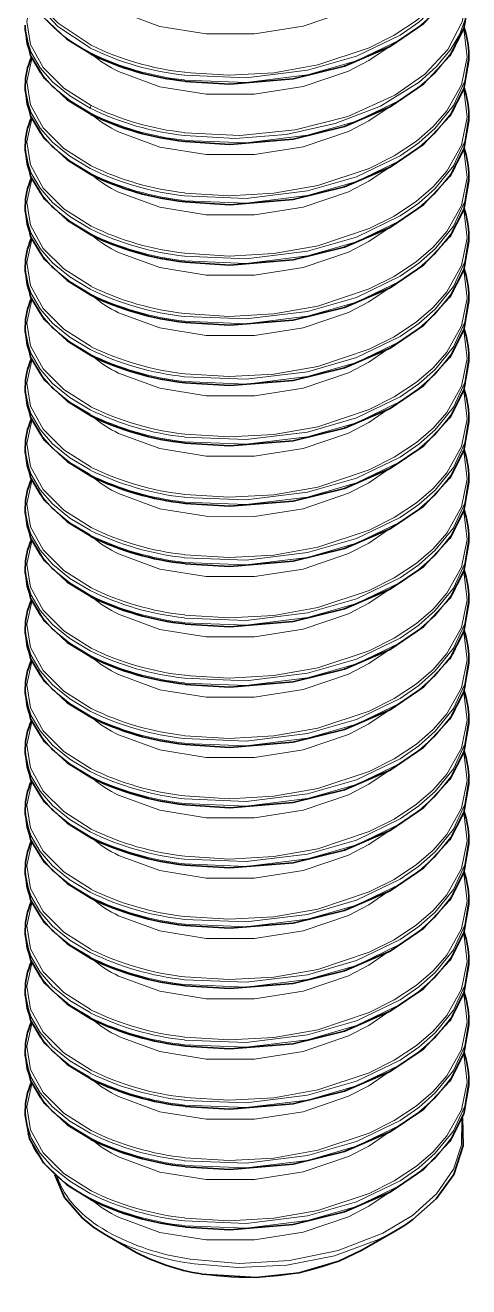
# Model space of a CAD drawing. Extents: x 145 to 857, y 42 to 790.
# Drawn here: x 697.61 to 700.61, y 772.89 to 781.43 of the extents above; entities that cross this region are included whole.
import ezdxf

# ---------------------------------------------------------------- set-up
doc = ezdxf.new("R2010")
doc.units = 0

msp = doc.modelspace()

# ---------------------------------------------------------------- linework, layer by layer
at = {"color": 7, "lineweight": 35, "ltscale": 0.000802612}
for p, q in [((697.6076, 781.401), (697.6076, 781.4331)), ((700.6076, 781.1969), (700.6076, 781.229)), ((700.6076, 780.7886), (700.6076, 780.8207)), ((700.6076, 780.3804), (700.6076, 780.4125)), ((697.6076, 780.1763), (697.6076, 780.2084)), ((700.6076, 779.9722), (700.6076, 780.0043)), ((700.6076, 779.5639), (700.6076, 779.596)), ((700.6076, 779.1556), (700.6076, 779.1877)), ((697.6076, 778.9515), (697.6076, 778.9836)), ((697.6076, 778.5433), (697.6076, 778.5754)), ((697.6076, 778.135), (697.6076, 778.1671)), ((700.6076, 777.9309), (700.6076, 777.963)), ((697.6076, 776.9103), (697.6076, 776.9424)), ((700.6076, 776.7062), (700.6076, 776.7383)), ((700.6076, 776.2979), (700.6076, 776.33)), ((700.6076, 775.8896), (700.6076, 775.9218)), ((697.6076, 775.6855), (697.6076, 775.7177)), ((697.6076, 775.2773), (697.6076, 775.3094)), ((697.6076, 774.869), (697.6076, 774.9011)), ((700.6076, 774.6649), (700.6076, 774.697)), ((697.6076, 774.4608), (697.6076, 774.4929)), ((697.6076, 774.0526), (697.6076, 774.0847))]:
    msp.add_line(p, q, dxfattribs=at)
at = {"color": 7, "lineweight": 35, "ltscale": 0.000804138}
for p, q in [((697.6076, 780.9927), (697.6076, 781.0249)), ((697.6076, 780.5845), (697.6076, 780.6166)), ((697.6076, 779.768), (697.6076, 779.8002)), ((697.6076, 779.3597), (697.6076, 779.3919)), ((700.6076, 778.7474), (700.6076, 778.7795)), ((700.6076, 778.3391), (700.6076, 778.3713)), ((697.6076, 777.7267), (697.6076, 777.7589)), ((700.6076, 777.5226), (700.6076, 777.5548)), ((697.6076, 777.3185), (697.6076, 777.3506)), ((700.6076, 777.1144), (700.6076, 777.1465)), ((697.6076, 776.502), (697.6076, 776.5342)), ((697.6076, 776.0938), (697.6076, 776.1259)), ((700.6076, 775.4814), (700.6076, 775.5135)), ((700.6076, 775.0731), (700.6076, 775.1053)), ((700.6076, 774.2567), (700.6076, 774.2888))]:
    msp.add_line(p, q, dxfattribs=at)
at = {"color": 7, "lineweight": 35, "ltscale": 0.006595}
msp.add_line((699.8846, 773.1394), (700.1131, 773.2713), dxfattribs=at)
at = {"color": 7, "lineweight": 35, "ltscale": 0.001938}
msp.add_line((700.1131, 773.2713), (700.1791, 773.3119), dxfattribs=at)
at = {"color": 7, "lineweight": 35, "ltscale": 0.004958}
msp.add_line((698.3305, 773.1394), (698.1588, 773.2386), dxfattribs=at)
at = {"color": 7, "lineweight": 13}
for points in [[(700.574, 782.2235), (700.597, 782.0344), (700.5576, 781.8467), (700.4591, 781.6693), (700.3665, 781.5629), (700.2545, 781.4656), (700.1038, 781.3655), (699.9351, 781.2805), (699.5866, 781.1643), (699.29, 781.1118), (698.9869, 781.0949), (698.6872, 781.1138)], [(697.6511, 782.0231), (697.6191, 781.892), (697.6285, 781.7595), (697.6785, 781.6307), (697.7437, 781.5361), (697.8298, 781.4482), (698.054, 781.2983)], [(700.6076, 782.0455), (700.5812, 781.8718), (700.5042, 781.7053), (700.3815, 781.5521), (700.2705, 781.4541), (700.1428, 781.3662), (699.8479, 781.2238), (699.5173, 781.1283), (699.1016, 781.0771), (698.6853, 781.0939)], [(700.6076, 782.0134), (700.5812, 781.8396), (700.5042, 781.6732), (700.3815, 781.52), (700.2705, 781.422), (700.1428, 781.3341), (699.8479, 781.1917), (699.5173, 781.0962), (699.1016, 781.045), (698.6853, 781.0618)], [(697.6076, 781.8414), (697.6333, 781.6937), (697.7085, 781.553), (697.8281, 781.4251), (698.0476, 781.2797)], [(698.6872, 780.7055), (699.0589, 780.6875), (699.4329, 780.7242), (699.7897, 780.8154), (700.1085, 780.96), (700.3097, 781.1021), (700.4651, 781.2693), (700.5638, 781.4555), (700.5974, 781.635), (700.574, 781.8153)], [(698.2383, 781.5276), (698.5183, 781.425), (698.832, 781.3741), (699.1583, 781.374), (699.4865, 781.4257), (699.7933, 781.5298), (699.9318, 781.6016), (700.0559, 781.686)], [(698.6853, 780.6857), (699.027, 780.6669), (699.3716, 780.6942), (699.7047, 780.7673), (700.0107, 780.8857), (700.2733, 781.048), (700.3883, 781.1509), (700.4819, 781.2634), (700.544, 781.3688), (700.5857, 781.4788), (700.6076, 781.6373)], [(698.054, 780.89), (697.8691, 781.0073), (697.7285, 781.1469), (697.6424, 781.3029), (697.6177, 781.4589), (697.6508, 781.6142)], [(700.6076, 781.6051), (700.5812, 781.4314), (700.5042, 781.2649), (700.3815, 781.1118), (700.2705, 781.0137), (700.1428, 780.9258), (699.8479, 780.7834), (699.5173, 780.6879), (699.1016, 780.6368), (698.6853, 780.6535)], [(698.0476, 780.8715), (697.9092, 780.9542), (697.7924, 781.0493), (697.708, 781.1455), (697.6479, 781.2487), (697.6177, 781.34), (697.6076, 781.4331)], [(698.0463, 780.84), (697.9081, 780.9229), (697.7916, 781.0179), (697.7076, 781.114), (697.6478, 781.2169), (697.6177, 781.308), (697.6076, 781.401)], [(700.574, 781.407), (700.597, 781.218), (700.5576, 781.0302), (700.4591, 780.8528), (700.3665, 780.7464), (700.2545, 780.6491), (700.1038, 780.5491), (699.9351, 780.464), (699.5866, 780.3478), (699.29, 780.2953), (698.9869, 780.2784), (698.6872, 780.2972)], [(698.054, 780.4818), (697.869, 780.5992), (697.7283, 780.7389), (697.6422, 780.8951), (697.6178, 781.0512), (697.6511, 781.2067)], [(698.2383, 781.1193), (698.5183, 781.0168), (698.832, 780.9658), (699.1583, 780.9658), (699.4865, 781.0174), (699.7933, 781.1216), (699.9318, 781.1934), (700.0559, 781.2778)], [(700.6076, 781.229), (700.5812, 781.0553), (700.5042, 780.8888), (700.3815, 780.7357), (700.2705, 780.6376), (700.1428, 780.5497), (699.8479, 780.4073), (699.5173, 780.3118), (699.1016, 780.2607), (698.6853, 780.2774)], [(700.6076, 781.1969), (700.5812, 781.0231), (700.5042, 780.8566), (700.3815, 780.7035), (700.2705, 780.6055), (700.1428, 780.5176), (699.8479, 780.3752), (699.5173, 780.2797), (699.1016, 780.2285), (698.6853, 780.2452)], [(698.0476, 780.4632), (697.9092, 780.546), (697.7924, 780.6411), (697.708, 780.7372), (697.6479, 780.8405), (697.6177, 780.9318), (697.6076, 781.0249)], [(698.0463, 780.4318), (697.9081, 780.5146), (697.7916, 780.6097), (697.7076, 780.7057), (697.6478, 780.8086), (697.6177, 780.8998), (697.6076, 780.9927)], [(700.574, 780.9988), (700.597, 780.8097), (700.5576, 780.6219), (700.4591, 780.4446), (700.3665, 780.3381), (700.2545, 780.2408), (700.1038, 780.1408), (699.9351, 780.0558), (699.5866, 779.9396), (699.29, 779.8871), (698.9869, 779.8702), (698.6872, 779.889)], [(698.2383, 780.7111), (698.5183, 780.6086), (698.832, 780.5576), (699.1583, 780.5575), (699.4865, 780.6091), (699.7933, 780.7134), (699.9318, 780.7851), (700.0559, 780.8696)], [(698.054, 780.0735), (697.869, 780.191), (697.7283, 780.3306), (697.6422, 780.4868), (697.6178, 780.6429), (697.6511, 780.7984)], [(700.6076, 780.8207), (700.5812, 780.647), (700.5042, 780.4805), (700.3815, 780.3274), (700.2705, 780.2294), (700.1428, 780.1415), (699.8479, 779.999), (699.5173, 779.9036), (699.1016, 779.8524), (698.6853, 779.8691)], [(700.6076, 780.7886), (700.5812, 780.6149), (700.5042, 780.4484), (700.3815, 780.2953), (700.2705, 780.1973), (700.1428, 780.1094), (699.8479, 779.9669), (699.5173, 779.8715), (699.1016, 779.8203), (698.6853, 779.837)], [(698.0476, 780.0549), (697.9092, 780.1377), (697.7924, 780.2328), (697.708, 780.329), (697.6479, 780.4322), (697.6177, 780.5236), (697.6076, 780.6166)], [(698.0463, 780.0235), (697.9081, 780.1063), (697.7916, 780.2015), (697.7076, 780.2974), (697.6478, 780.4003), (697.6177, 780.4916), (697.6076, 780.5845)], [(700.574, 780.5905), (700.597, 780.4014), (700.5576, 780.2137), (700.4591, 780.0363), (700.3665, 779.9299), (700.2545, 779.8326), (700.1038, 779.7325), (699.9351, 779.6475), (699.5866, 779.5313), (699.29, 779.4788), (698.9869, 779.4619), (698.6872, 779.4807)], [(698.2383, 780.3028), (698.5183, 780.2003), (698.832, 780.1494), (699.1583, 780.1492), (699.4865, 780.2009), (699.7933, 780.3051), (699.9318, 780.3768), (700.0559, 780.4613)], [(698.054, 779.6653), (697.869, 779.7827), (697.7283, 779.9224), (697.6422, 780.0786), (697.6178, 780.2347), (697.6511, 780.3901)], [(700.6076, 780.4125), (700.5812, 780.2388), (700.5042, 780.0723), (700.3815, 779.9191), (700.2705, 779.8211), (700.1428, 779.7333), (699.8479, 779.5908), (699.5173, 779.4954), (699.1016, 779.4442), (698.6853, 779.4609)], [(700.6076, 780.3804), (700.5812, 780.2067), (700.5042, 780.0402), (700.3815, 779.887), (700.2705, 779.789), (700.1428, 779.7011), (699.8479, 779.5587), (699.5173, 779.4632), (699.1016, 779.412), (698.6853, 779.4288)], [(698.0476, 779.6467), (697.9092, 779.7295), (697.7924, 779.8246), (697.708, 779.9208), (697.6479, 780.0239), (697.6177, 780.1153), (697.6076, 780.2084)], [(698.0463, 779.6152), (697.9081, 779.6981), (697.7916, 779.7932), (697.7076, 779.8892), (697.6478, 779.9921), (697.6177, 780.0833), (697.6076, 780.1763)], [(700.574, 780.1823), (700.597, 779.9932), (700.5576, 779.8055), (700.4591, 779.6281), (700.3665, 779.5217), (700.2545, 779.4243), (700.1038, 779.3243), (699.9351, 779.2393), (699.5866, 779.123), (699.29, 779.0706), (698.9869, 779.0537), (698.6872, 779.0725)], [(698.2383, 779.8945), (698.5183, 779.7921), (698.832, 779.7411), (699.1583, 779.741), (699.4865, 779.7926), (699.7933, 779.8969), (699.9318, 779.9686), (700.0559, 780.053)], [(700.6076, 780.0043), (700.5812, 779.8305), (700.5042, 779.6641), (700.3815, 779.5109), (700.2705, 779.4128), (700.1428, 779.325), (699.8479, 779.1826), (699.5173, 779.0871), (699.1016, 779.0359), (698.6853, 779.0527)], [(698.054, 779.2571), (697.869, 779.3745), (697.7283, 779.5142), (697.6422, 779.6703), (697.6178, 779.8265), (697.6511, 779.9819)], [(700.6076, 779.9722), (700.5812, 779.7984), (700.5042, 779.6319), (700.3815, 779.4788), (700.2705, 779.3807), (700.1428, 779.2928), (699.8479, 779.1504), (699.5173, 779.0549), (699.1016, 779.0038), (698.6853, 779.0205)], [(698.0476, 779.2385), (697.9092, 779.3212), (697.7924, 779.4163), (697.708, 779.5125), (697.6479, 779.6157), (697.6177, 779.707), (697.6076, 779.8002)], [(698.0463, 779.207), (697.9081, 779.2899), (697.7916, 779.385), (697.7076, 779.481), (697.6478, 779.5839), (697.6177, 779.675), (697.6076, 779.768)], [(700.574, 779.774), (700.597, 779.585), (700.5576, 779.3972), (700.4591, 779.2198), (700.3665, 779.1134), (700.2545, 779.0161), (700.1038, 778.9161), (699.9351, 778.831), (699.5866, 778.7148), (699.29, 778.6624), (698.9869, 778.6454), (698.6872, 778.6642)], [(698.2383, 779.4863), (698.5183, 779.3839), (698.832, 779.3328), (699.1583, 779.3328), (699.4865, 779.3844), (699.7933, 779.4886), (699.9318, 779.5604), (700.0559, 779.6448)], [(700.6076, 779.596), (700.5812, 779.4222), (700.5042, 779.2558), (700.3815, 779.1027), (700.2705, 779.0046), (700.1428, 778.9167), (699.8479, 778.7743), (699.5173, 778.6788), (699.1016, 778.6277), (698.6853, 778.6444)], [(698.054, 778.8488), (697.869, 778.9662), (697.7283, 779.1059), (697.6422, 779.2621), (697.6178, 779.4182), (697.6511, 779.5737)], [(700.6076, 779.5639), (700.5812, 779.3901), (700.5042, 779.2236), (700.3815, 779.0705), (700.2705, 778.9725), (700.1428, 778.8846), (699.8479, 778.7422), (699.5173, 778.6467), (699.1016, 778.5956), (698.6853, 778.6123)], [(698.0476, 778.8302), (697.9092, 778.913), (697.7924, 779.0081), (697.708, 779.1042), (697.6479, 779.2075), (697.6177, 779.2988), (697.6076, 779.3919)], [(698.0463, 778.7988), (697.9081, 778.8816), (697.7916, 778.9767), (697.7076, 779.0727), (697.6478, 779.1756), (697.6177, 779.2668), (697.6076, 779.3597)], [(700.574, 779.3658), (700.597, 779.1767), (700.5576, 778.989), (700.4591, 778.8116), (700.3665, 778.7051), (700.2545, 778.6078), (700.1038, 778.5078), (699.9351, 778.4227), (699.5866, 778.3066), (699.29, 778.2541), (698.9869, 778.2372), (698.6872, 778.256)], [(698.2383, 779.0781), (698.5183, 778.9756), (698.832, 778.9246), (699.1583, 778.9245), (699.4865, 778.9761), (699.7933, 779.0803), (699.9318, 779.1521), (700.0559, 779.2366)], [(698.054, 778.4406), (697.869, 778.558), (697.7283, 778.6976), (697.6422, 778.8539), (697.6178, 779.0099), (697.6511, 779.1654)], [(700.6076, 779.1877), (700.5812, 779.014), (700.5042, 778.8475), (700.3815, 778.6944), (700.2705, 778.5964), (700.1428, 778.5085), (699.8479, 778.3661), (699.5173, 778.2706), (699.1016, 778.2194), (698.6853, 778.2362)], [(700.6076, 779.1556), (700.5812, 778.9819), (700.5042, 778.8154), (700.3815, 778.6622), (700.2705, 778.5642), (700.1428, 778.4764), (699.8479, 778.3339), (699.5173, 778.2385), (699.1016, 778.1873), (698.6853, 778.204)], [(698.0476, 778.422), (697.9092, 778.5048), (697.7924, 778.5999), (697.708, 778.696), (697.6479, 778.7992), (697.6177, 778.8906), (697.6076, 778.9836)], [(698.0463, 778.3905), (697.9081, 778.4734), (697.7916, 778.5685), (697.7076, 778.6644), (697.6478, 778.7673), (697.6177, 778.8585), (697.6076, 778.9515)], [(700.574, 778.9575), (700.597, 778.7684), (700.5576, 778.5807), (700.4591, 778.4033), (700.3665, 778.2969), (700.2545, 778.1996), (700.1038, 778.0995), (699.9351, 778.0145), (699.5866, 777.8983), (699.29, 777.8458), (698.9869, 777.8289), (698.6872, 777.8478)], [(698.2383, 778.6698), (698.5183, 778.5673), (698.832, 778.5164), (699.1583, 778.5162), (699.4865, 778.5679), (699.7933, 778.6721), (699.9318, 778.7439), (700.0559, 778.8283)], [(698.054, 778.0323), (697.869, 778.1497), (697.7283, 778.2894), (697.6422, 778.4456), (697.6178, 778.6017), (697.6511, 778.7572)], [(700.6076, 778.7795), (700.5812, 778.6058), (700.5042, 778.4393), (700.3815, 778.2861), (700.2705, 778.1881), (700.1428, 778.1002), (699.8479, 777.9578), (699.5173, 777.8624), (699.1016, 777.8112), (698.6853, 777.8279)], [(700.6076, 778.7474), (700.5812, 778.5736), (700.5042, 778.4072), (700.3815, 778.254), (700.2705, 778.156), (700.1428, 778.0681), (699.8479, 777.9257), (699.5173, 777.8302), (699.1016, 777.7791), (698.6853, 777.7958)], [(698.0476, 778.0137), (697.9092, 778.0965), (697.7924, 778.1916), (697.708, 778.2878), (697.6479, 778.391), (697.6177, 778.4823), (697.6076, 778.5754)], [(698.0463, 777.9823), (697.9081, 778.0651), (697.7916, 778.1603), (697.7076, 778.2562), (697.6478, 778.3591), (697.6177, 778.4503), (697.6076, 778.5433)], [(700.574, 778.5493), (700.597, 778.3602), (700.5576, 778.1725), (700.4591, 777.9951), (700.3665, 777.8887), (700.2545, 777.7914), (700.1038, 777.6913), (699.9351, 777.6063), (699.5866, 777.4901), (699.29, 777.4376), (698.9869, 777.4207), (698.6872, 777.4395)], [(698.2383, 778.2616), (698.5183, 778.1591), (698.832, 778.1081), (699.1583, 778.108), (699.4865, 778.1597), (699.7933, 778.2639), (699.9318, 778.3356), (700.0559, 778.42)], [(698.054, 777.624), (697.869, 777.7415), (697.7283, 777.8811), (697.6422, 778.0374), (697.6178, 778.1935), (697.6511, 778.3489)], [(700.6076, 778.3713), (700.5812, 778.1975), (700.5042, 778.031), (700.3815, 777.8779), (700.2705, 777.7799), (700.1428, 777.692), (699.8479, 777.5496), (699.5173, 777.4541), (699.1016, 777.403), (698.6853, 777.4197)], [(700.6076, 778.3391), (700.5812, 778.1654), (700.5042, 777.9989), (700.3815, 777.8458), (700.2705, 777.7477), (700.1428, 777.6599), (699.8479, 777.5175), (699.5173, 777.422), (699.1016, 777.3708), (698.6853, 777.3876)], [(698.0476, 777.6055), (697.9092, 777.6882), (697.7924, 777.7833), (697.708, 777.8795), (697.6479, 777.9827), (697.6177, 778.074), (697.6076, 778.1671)], [(698.0463, 777.574), (697.9081, 777.6569), (697.7916, 777.752), (697.7076, 777.848), (697.6478, 777.9509), (697.6177, 778.0421), (697.6076, 778.135)], [(700.574, 778.1411), (700.597, 777.952), (700.5576, 777.7642), (700.4591, 777.5869), (700.3665, 777.4804), (700.2545, 777.3831), (700.1038, 777.2831), (699.9351, 777.198), (699.5866, 777.0818), (699.29, 777.0293), (698.9869, 777.0125), (698.6872, 777.0312)], [(698.2383, 777.8533), (698.5183, 777.7509), (698.832, 777.6998), (699.1583, 777.6998), (699.4865, 777.7514), (699.7933, 777.8556), (699.9318, 777.9274), (700.0559, 778.0118)], [(700.6076, 777.963), (700.5812, 777.7893), (700.5042, 777.6228), (700.3815, 777.4697), (700.2705, 777.3716), (700.1428, 777.2838), (699.8479, 777.1413), (699.5173, 777.0458), (699.1016, 776.9947), (698.6853, 777.0114)], [(698.054, 777.2158), (697.869, 777.3333), (697.7283, 777.4729), (697.6422, 777.6291), (697.6178, 777.7852), (697.6511, 777.9407)], [(700.6076, 777.9309), (700.5812, 777.7571), (700.5042, 777.5906), (700.3815, 777.4375), (700.2705, 777.3395), (700.1428, 777.2516), (699.8479, 777.1092), (699.5173, 777.0137), (699.1016, 776.9625), (698.6853, 776.9793)], [(698.0476, 777.1972), (697.9092, 777.28), (697.7924, 777.3751), (697.708, 777.4713), (697.6479, 777.5745), (697.6177, 777.6658), (697.6076, 777.7589)], [(698.0463, 777.1658), (697.9081, 777.2486), (697.7916, 777.3438), (697.7076, 777.4397), (697.6478, 777.5426), (697.6177, 777.6338), (697.6076, 777.7267)], [(700.574, 777.7328), (700.597, 777.5437), (700.5576, 777.356), (700.4591, 777.1786), (700.3665, 777.0721), (700.2545, 776.9749), (700.1038, 776.8748), (699.9351, 776.7898), (699.5866, 776.6736), (699.29, 776.6211), (698.9869, 776.6042), (698.6872, 776.623)], [(698.054, 776.8076), (697.869, 776.925), (697.7283, 777.0646), (697.6422, 777.2208), (697.6178, 777.377), (697.6511, 777.5324)], [(698.2383, 777.4451), (698.5183, 777.3426), (698.832, 777.2916), (699.1583, 777.2915), (699.4865, 777.3431), (699.7933, 777.4474), (699.9318, 777.5191), (700.0559, 777.6036)], [(700.6076, 777.5548), (700.5812, 777.381), (700.5042, 777.2145), (700.3815, 777.0614), (700.2705, 776.9634), (700.1428, 776.8755), (699.8479, 776.733), (699.5173, 776.6376), (699.1016, 776.5864), (698.6853, 776.6031)], [(700.6076, 777.5226), (700.5812, 777.3489), (700.5042, 777.1824), (700.3815, 777.0293), (700.2705, 776.9313), (700.1428, 776.8434), (699.8479, 776.7009), (699.5173, 776.6055), (699.1016, 776.5543), (698.6853, 776.571)], [(698.0476, 776.7889), (697.9092, 776.8718), (697.7924, 776.9668), (697.708, 777.063), (697.6479, 777.1662), (697.6177, 777.2576), (697.6076, 777.3506)], [(698.0463, 776.7575), (697.9081, 776.8403), (697.7916, 776.9355), (697.7076, 777.0314), (697.6478, 777.1343), (697.6177, 777.2256), (697.6076, 777.3185)], [(700.574, 777.3245), (700.597, 777.1354), (700.5576, 776.9478), (700.4591, 776.7703), (700.3665, 776.6639), (700.2545, 776.5666), (700.1038, 776.4666), (699.9351, 776.3815), (699.5866, 776.2653), (699.29, 776.2128), (698.9869, 776.1959), (698.6872, 776.2147)], [(698.2383, 777.0368), (698.5183, 776.9343), (698.832, 776.8834), (699.1583, 776.8832), (699.4865, 776.9349), (699.7933, 777.0391), (699.9318, 777.1108), (700.0559, 777.1953)], [(698.054, 776.3993), (697.869, 776.5167), (697.7283, 776.6564), (697.6422, 776.8126), (697.6178, 776.9688), (697.6511, 777.1241)], [(700.6076, 777.1465), (700.5812, 776.9728), (700.5042, 776.8063), (700.3815, 776.6532), (700.2705, 776.5551), (700.1428, 776.4673), (699.8479, 776.3248), (699.5173, 776.2294), (699.1016, 776.1782), (698.6853, 776.1949)], [(700.6076, 777.1144), (700.5812, 776.9407), (700.5042, 776.7742), (700.3815, 776.621), (700.2705, 776.523), (700.1428, 776.4351), (699.8479, 776.2927), (699.5173, 776.1972), (699.1016, 776.1461), (698.6853, 776.1628)], [(698.0476, 776.3807), (697.9092, 776.4635), (697.7924, 776.5586), (697.708, 776.6548), (697.6479, 776.7579), (697.6177, 776.8493), (697.6076, 776.9424)], [(698.0463, 776.3492), (697.9081, 776.4321), (697.7916, 776.5272), (697.7076, 776.6232), (697.6478, 776.7261), (697.6177, 776.8173), (697.6076, 776.9103)], [(700.574, 776.9163), (700.597, 776.7272), (700.5576, 776.5395), (700.4591, 776.3621), (700.3665, 776.2557), (700.2545, 776.1583), (700.1038, 776.0583), (699.9351, 775.9733), (699.5866, 775.8571), (699.29, 775.8046), (698.9869, 775.7877), (698.6872, 775.8065)], [(698.2383, 776.6285), (698.5183, 776.5261), (698.832, 776.4751), (699.1583, 776.475), (699.4865, 776.5266), (699.7933, 776.6309), (699.9318, 776.7026), (700.0559, 776.787)], [(698.054, 775.9911), (697.869, 776.1085), (697.7283, 776.2482), (697.6422, 776.4044), (697.6178, 776.5605), (697.6511, 776.7159)], [(700.6076, 776.7383), (700.5812, 776.5645), (700.5042, 776.3981), (700.3815, 776.2449), (700.2705, 776.1469), (700.1428, 776.059), (699.8479, 775.9166), (699.5173, 775.8211), (699.1016, 775.77), (698.6853, 775.7867)], [(700.6076, 776.7062), (700.5812, 776.5324), (700.5042, 776.3659), (700.3815, 776.2128), (700.2705, 776.1147), (700.1428, 776.0269), (699.8479, 775.8844), (699.5173, 775.7889), (699.1016, 775.7378), (698.6853, 775.7545)], [(698.0476, 775.9725), (697.9092, 776.0552), (697.7924, 776.1503), (697.708, 776.2465), (697.6479, 776.3497), (697.6177, 776.441), (697.6076, 776.5342)], [(698.0463, 775.941), (697.9081, 776.0239), (697.7916, 776.119), (697.7076, 776.215), (697.6478, 776.3179), (697.6177, 776.4091), (697.6076, 776.502)], [(700.574, 776.5081), (700.597, 776.319), (700.5576, 776.1312), (700.4591, 775.9539), (700.3665, 775.8474), (700.2545, 775.7501), (700.1038, 775.6501), (699.9351, 775.5651), (699.5866, 775.4489), (699.29, 775.3964), (698.9869, 775.3795), (698.6872, 775.3983)], [(698.2383, 776.2203), (698.5183, 776.1179), (698.832, 776.0668), (699.1583, 776.0668), (699.4865, 776.1184), (699.7933, 776.2227), (699.9318, 776.2944), (700.0559, 776.3788)], [(700.6076, 776.33), (700.5812, 776.1562), (700.5042, 775.9898), (700.3815, 775.8367), (700.2705, 775.7386), (700.1428, 775.6508), (699.8479, 775.5083), (699.5173, 775.4128), (699.1016, 775.3617), (698.6853, 775.3784)], [(698.054, 775.5828), (697.869, 775.7003), (697.7283, 775.8399), (697.6422, 775.9961), (697.6178, 776.1522), (697.6511, 776.3077)], [(700.6076, 776.2979), (700.5812, 776.1241), (700.5042, 775.9576), (700.3815, 775.8046), (700.2705, 775.7065), (700.1428, 775.6187), (699.8479, 775.4762), (699.5173, 775.3807), (699.1016, 775.3296), (698.6853, 775.3463)], [(698.0476, 775.5642), (697.9092, 775.647), (697.7924, 775.7421), (697.708, 775.8383), (697.6479, 775.9415), (697.6177, 776.0328), (697.6076, 776.1259)], [(698.0463, 775.5328), (697.9081, 775.6156), (697.7916, 775.7108), (697.7076, 775.8067), (697.6478, 775.9096), (697.6177, 776.0009), (697.6076, 776.0938)], [(700.574, 776.0998), (700.597, 775.9107), (700.5576, 775.723), (700.4591, 775.5456), (700.3665, 775.4392), (700.2545, 775.3419), (700.1038, 775.2418), (699.9351, 775.1568), (699.5866, 775.0406), (699.29, 774.9881), (698.9869, 774.9712), (698.6872, 774.99)], [(698.2383, 775.8121), (698.5183, 775.7096), (698.832, 775.6586), (699.1583, 775.6585), (699.4865, 775.7101), (699.7933, 775.8144), (699.9318, 775.8861), (700.0559, 775.9706)], [(700.6076, 775.9218), (700.5812, 775.748), (700.5042, 775.5815), (700.3815, 775.4284), (700.2705, 775.3304), (700.1428, 775.2425), (699.8479, 775.1001), (699.5173, 775.0046), (699.1016, 774.9534), (698.6853, 774.9702)], [(698.054, 775.1746), (697.869, 775.292), (697.7283, 775.4316), (697.6422, 775.5879), (697.6178, 775.744), (697.6511, 775.8994)], [(700.6076, 775.8896), (700.5812, 775.7159), (700.5042, 775.5494), (700.3815, 775.3963), (700.2705, 775.2982), (700.1428, 775.2104), (699.8479, 775.0679), (699.5173, 774.9725), (699.1016, 774.9213), (698.6853, 774.938)], [(698.0476, 775.156), (697.9092, 775.2388), (697.7924, 775.3339), (697.708, 775.4301), (697.6479, 775.5332), (697.6177, 775.6246), (697.6076, 775.7177)], [(698.0463, 775.1245), (697.9081, 775.2074), (697.7916, 775.3025), (697.7076, 775.3984), (697.6478, 775.5013), (697.6177, 775.5926), (697.6076, 775.6855)], [(700.574, 775.6915), (700.597, 775.5024), (700.5576, 775.3148), (700.4591, 775.1373), (700.3665, 775.0309), (700.2545, 774.9336), (700.1038, 774.8336), (699.9351, 774.7485), (699.5866, 774.6323), (699.29, 774.5798), (698.9869, 774.563), (698.6872, 774.5818)], [(698.2383, 775.4038), (698.5183, 775.3013), (698.832, 775.2504), (699.1583, 775.2502), (699.4865, 775.3019), (699.7933, 775.4061), (699.9318, 775.4779), (700.0559, 775.5623)], [(698.054, 774.7664), (697.869, 774.8837), (697.7283, 775.0234), (697.6422, 775.1796), (697.6178, 775.3357), (697.6511, 775.4912)], [(700.6076, 775.5135), (700.5812, 775.3398), (700.5042, 775.1733), (700.3815, 775.0201), (700.2705, 774.9221), (700.1428, 774.8342), (699.8479, 774.6918), (699.5173, 774.5964), (699.1016, 774.5452), (698.6853, 774.562)], [(700.6076, 775.4814), (700.5812, 775.3076), (700.5042, 775.1412), (700.3815, 774.988), (700.2705, 774.89), (700.1428, 774.8021), (699.8479, 774.6597), (699.5173, 774.5642), (699.1016, 774.5131), (698.6853, 774.5298)], [(698.0476, 774.7477), (697.9092, 774.8305), (697.7924, 774.9256), (697.708, 775.0218), (697.6479, 775.125), (697.6177, 775.2163), (697.6076, 775.3094)], [(698.0463, 774.7163), (697.9081, 774.7991), (697.7916, 774.8943), (697.7076, 774.9902), (697.6478, 775.0931), (697.6177, 775.1843), (697.6076, 775.2773)], [(700.574, 775.2833), (700.597, 775.0942), (700.5576, 774.9065), (700.4591, 774.7291), (700.3665, 774.6227), (700.2545, 774.5254), (700.1038, 774.4254), (699.9351, 774.3403), (699.5866, 774.2241), (699.29, 774.1716), (698.9869, 774.1547), (698.6872, 774.1735)], [(698.2383, 774.9956), (698.5183, 774.8931), (698.832, 774.8421), (699.1583, 774.842), (699.4865, 774.8937), (699.7933, 774.9979), (699.9318, 775.0696), (700.0559, 775.1541)], [(698.054, 774.3581), (697.869, 774.4755), (697.7283, 774.6152), (697.6422, 774.7714), (697.6178, 774.9275), (697.6511, 775.0829)], [(700.6076, 775.1053), (700.5812, 774.9315), (700.5042, 774.765), (700.3815, 774.6119), (700.2705, 774.5139), (700.1428, 774.426), (699.8479, 774.2836), (699.5173, 774.1881), (699.1016, 774.137), (698.6853, 774.1537)], [(700.6076, 775.0731), (700.5812, 774.8994), (700.5042, 774.7329), (700.3815, 774.5798), (700.2705, 774.4818), (700.1428, 774.3939), (699.8479, 774.2515), (699.5173, 774.156), (699.1016, 774.1048), (698.6853, 774.1216)], [(698.0476, 774.3395), (697.9092, 774.4222), (697.7924, 774.5173), (697.708, 774.6135), (697.6479, 774.7167), (697.6177, 774.808), (697.6076, 774.9011)], [(698.0463, 774.308), (697.9081, 774.3909), (697.7916, 774.486), (697.7076, 774.582), (697.6478, 774.6849), (697.6177, 774.7761), (697.6076, 774.869)], [(700.574, 774.8751), (700.597, 774.686), (700.5576, 774.4982), (700.4591, 774.3209), (700.3665, 774.2144), (700.2545, 774.1171), (700.1038, 774.0171), (699.9351, 773.932), (699.5866, 773.8159), (699.29, 773.7633), (698.9869, 773.7465), (698.6872, 773.7653)], [(698.2383, 774.5873), (698.5183, 774.4849), (698.832, 774.4338), (699.1583, 774.4338), (699.4865, 774.4854), (699.7933, 774.5896), (699.9318, 774.6614), (700.0559, 774.7458)], [(698.054, 773.9498), (697.869, 774.0673), (697.7283, 774.2069), (697.6422, 774.3631), (697.6178, 774.5192), (697.6511, 774.6747)], [(700.6076, 774.697), (700.5812, 774.5233), (700.5042, 774.3568), (700.3815, 774.2037), (700.2705, 774.1057), (700.1428, 774.0178), (699.8479, 773.8753), (699.5173, 773.7798), (699.1016, 773.7287), (698.6853, 773.7454)], [(700.6076, 774.6649), (700.5812, 774.4911), (700.5042, 774.3246), (700.3815, 774.1715), (700.2705, 774.0735), (700.1428, 773.9856), (699.8479, 773.8432), (699.5173, 773.7477), (699.1016, 773.6965), (698.6853, 773.7133)], [(698.0476, 773.9312), (697.9092, 774.014), (697.7924, 774.1091), (697.708, 774.2053), (697.6479, 774.3085), (697.6177, 774.3998), (697.6076, 774.4929)], [(698.0463, 773.8998), (697.9081, 773.9827), (697.7916, 774.0778), (697.7076, 774.1737), (697.6478, 774.2766), (697.6177, 774.3678), (697.6076, 774.4608)], [(700.574, 774.4668), (700.597, 774.2777), (700.5576, 774.09), (700.4591, 773.9126), (700.3665, 773.8062), (700.2545, 773.7089), (700.1038, 773.6088), (699.9351, 773.5238), (699.5866, 773.4076), (699.29, 773.3551), (698.9869, 773.3382), (698.6872, 773.357)], [(698.2383, 774.1791), (698.5183, 774.0766), (698.832, 774.0256), (699.1583, 774.0255), (699.4865, 774.0771), (699.7933, 774.1814), (699.9318, 774.2531), (700.0559, 774.3376)], [(700.6076, 774.2888), (700.5812, 774.1151), (700.5042, 773.9485), (700.3815, 773.7954), (700.2705, 773.6974), (700.1428, 773.6095), (699.8479, 773.467), (699.5173, 773.3716), (699.1016, 773.3204), (698.6853, 773.3372)], [(698.054, 773.5416), (697.869, 773.659), (697.7283, 773.7986), (697.6422, 773.9548), (697.6178, 774.111), (697.6511, 774.2664)], [(700.6076, 774.2567), (700.5812, 774.0829), (700.5042, 773.9164), (700.3815, 773.7633), (700.2705, 773.6653), (700.1428, 773.5774), (699.8479, 773.4349), (699.5173, 773.3395), (699.1016, 773.2883), (698.6853, 773.3051)], [(698.0476, 773.5229), (697.9092, 773.6058), (697.7924, 773.7009), (697.708, 773.797), (697.6479, 773.9002), (697.6177, 773.9916), (697.6076, 774.0847)], [(698.7226, 773.078), (699.0554, 773.0496), (699.395, 773.0693), (699.7249, 773.1377), (700.0275, 773.2544), (700.2275, 773.3748), (700.3902, 773.5203), (700.5046, 773.6869), (700.5587, 773.8516), (700.56, 774.0212)], [(698.2383, 773.7709), (698.5183, 773.6683), (698.832, 773.6174), (699.1583, 773.6172), (699.4865, 773.6689), (699.7933, 773.7731), (699.9318, 773.8448), (700.0559, 773.9293)], [(698.2383, 773.3626), (698.5183, 773.2601), (698.832, 773.2091), (699.1583, 773.209), (699.4865, 773.2606), (699.7933, 773.3649), (699.9318, 773.4366), (700.0559, 773.5211)], [(698.7224, 773.0499), (699.0464, 773.0216), (699.3772, 773.0389), (699.6996, 773.1022), (699.9977, 773.2112), (700.1131, 773.2713)]]:
    msp.add_lwpolyline(points, dxfattribs=at)
at = {"color": 7, "lineweight": 35}
for points in [[(700.6076, 782.0134), (700.5754, 781.8193), (700.4802, 781.6331), (700.3047, 781.4438), (700.0761, 781.2887), (699.7672, 781.1553), (699.4188, 781.0695), (698.9905, 781.0344), (698.6885, 781.053)], [(697.6076, 781.8093), (697.6365, 781.6503), (697.7302, 781.4882), (697.8889, 781.3386), (698.051, 781.2388)], [(700.6076, 781.6051), (700.5754, 781.411), (700.4802, 781.2249), (700.3047, 781.0355), (700.0761, 780.8805), (699.7672, 780.7471), (699.4188, 780.6612), (698.9905, 780.6261), (698.6885, 780.6448)], [(697.6076, 781.401), (697.642, 781.2279), (697.7368, 781.072), (697.8909, 780.929), (698.051, 780.8306)], [(700.6076, 781.1969), (700.5754, 781.0028), (700.4802, 780.8167), (700.3047, 780.6273), (700.0761, 780.4722), (699.7672, 780.3388), (699.4188, 780.2529), (698.9905, 780.2179), (698.6885, 780.2365)], [(697.6076, 780.9927), (697.642, 780.8196), (697.7368, 780.6637), (697.8909, 780.5207), (698.051, 780.4223)], [(700.6076, 780.7886), (700.5754, 780.5945), (700.4802, 780.4084), (700.3047, 780.219), (700.0761, 780.064), (699.7672, 779.9305), (699.4188, 779.8447), (698.9905, 779.8096), (698.6885, 779.8282)], [(697.6076, 780.5845), (697.642, 780.4114), (697.7368, 780.2554), (697.8909, 780.1124), (698.051, 780.014)], [(700.6076, 780.3804), (700.5754, 780.1863), (700.4802, 780.0001), (700.3047, 779.8108), (700.0761, 779.6557), (699.7672, 779.5223), (699.4188, 779.4364), (698.9905, 779.4014), (698.6885, 779.42)], [(697.6076, 780.1763), (697.642, 780.0032), (697.7368, 779.8472), (697.8909, 779.7042), (698.051, 779.6058)], [(700.6076, 779.9722), (700.5754, 779.778), (700.4802, 779.5919), (700.3047, 779.4025), (700.0761, 779.2474), (699.7672, 779.1141), (699.4188, 779.0282), (698.9905, 778.9932), (698.6885, 779.0118)], [(697.6076, 779.768), (697.642, 779.5949), (697.7368, 779.439), (697.8909, 779.2959), (698.051, 779.1976)], [(700.6076, 779.5639), (700.5754, 779.3698), (700.4802, 779.1836), (700.3047, 778.9943), (700.0761, 778.8392), (699.7672, 778.7058), (699.4188, 778.6199), (698.9905, 778.5849), (698.6885, 778.6035)], [(697.6076, 779.3597), (697.642, 779.1866), (697.7368, 779.0307), (697.8909, 778.8877), (698.051, 778.7893)], [(700.6076, 779.1556), (700.5754, 778.9615), (700.4802, 778.7754), (700.3047, 778.5861), (700.0761, 778.431), (699.7672, 778.2976), (699.4188, 778.2117), (698.9905, 778.1766), (698.6885, 778.1953)], [(697.6076, 778.9515), (697.642, 778.7784), (697.7368, 778.6224), (697.8909, 778.4794), (698.051, 778.381)], [(700.6076, 778.7474), (700.5754, 778.5533), (700.4802, 778.3671), (700.3047, 778.1778), (700.0761, 778.0227), (699.7672, 777.8893), (699.4188, 777.8035), (698.9905, 777.7684), (698.6885, 777.787)], [(697.6076, 778.5433), (697.642, 778.3702), (697.7368, 778.2142), (697.8909, 778.0712), (698.051, 777.9728)], [(700.6076, 778.3391), (700.5754, 778.145), (700.4802, 777.9589), (700.3047, 777.7695), (700.0761, 777.6145), (699.7672, 777.4811), (699.4188, 777.3952), (698.9905, 777.3601), (698.6885, 777.3788)], [(697.6076, 778.135), (697.642, 777.9619), (697.7368, 777.806), (697.8909, 777.663), (698.051, 777.5646)], [(700.6076, 777.9309), (700.5754, 777.7368), (700.4802, 777.5507), (700.3047, 777.3613), (700.0761, 777.2062), (699.7672, 777.0728), (699.4188, 776.9869), (698.9905, 776.9519), (698.6885, 776.9705)], [(697.6076, 777.7267), (697.642, 777.5536), (697.7368, 777.3977), (697.8909, 777.2547), (698.051, 777.1563)], [(700.6076, 777.5226), (700.5754, 777.3286), (700.4802, 777.1424), (700.3047, 776.953), (700.0761, 776.798), (699.7672, 776.6646), (699.4188, 776.5787), (698.9905, 776.5436), (698.6885, 776.5623)], [(697.6076, 777.3185), (697.642, 777.1454), (697.7368, 776.9895), (697.8909, 776.8464), (698.051, 776.748)], [(700.6076, 777.1144), (700.5754, 776.9203), (700.4802, 776.7341), (700.3047, 776.5448), (700.0761, 776.3898), (699.7672, 776.2563), (699.4188, 776.1705), (698.9905, 776.1354), (698.6885, 776.1541)], [(697.6076, 776.9103), (697.642, 776.7372), (697.7368, 776.5812), (697.8909, 776.4382), (698.051, 776.3398)], [(700.6076, 776.7062), (700.5754, 776.512), (700.4802, 776.3259), (700.3047, 776.1365), (700.0761, 775.9815), (699.7672, 775.8481), (699.4188, 775.7622), (698.9905, 775.7272), (698.6885, 775.7458)], [(697.6076, 776.502), (697.642, 776.3289), (697.7368, 776.173), (697.8909, 776.0299), (698.051, 775.9316)], [(700.6076, 776.2979), (700.5754, 776.1038), (700.4802, 775.9177), (700.3047, 775.7283), (700.0761, 775.5732), (699.7672, 775.4398), (699.4188, 775.3539), (698.9905, 775.3189), (698.6885, 775.3375)], [(697.6076, 776.0938), (697.642, 775.9207), (697.7368, 775.7647), (697.8909, 775.6217), (698.051, 775.5233)], [(700.6076, 775.8896), (700.5754, 775.6956), (700.4802, 775.5094), (700.3047, 775.3201), (700.0761, 775.165), (699.7672, 775.0316), (699.4188, 774.9457), (698.9905, 774.9106), (698.6885, 774.9293)], [(697.6076, 775.6855), (697.642, 775.5125), (697.7368, 775.3564), (697.8909, 775.2134), (698.051, 775.1151)], [(700.6076, 775.4814), (700.5754, 775.2873), (700.4802, 775.1011), (700.3047, 774.9118), (700.0761, 774.7567), (699.7672, 774.6234), (699.4188, 774.5375), (698.9905, 774.5024), (698.6885, 774.521)], [(697.6076, 775.2773), (697.642, 775.1042), (697.7368, 774.9482), (697.8909, 774.8052), (698.051, 774.7068)], [(700.6076, 775.0731), (700.5754, 774.879), (700.4802, 774.6929), (700.3047, 774.5035), (700.0761, 774.3485), (699.7672, 774.2151), (699.4188, 774.1292), (698.9905, 774.0941), (698.6885, 774.1128)], [(697.6076, 774.869), (697.642, 774.6959), (697.7368, 774.54), (697.8909, 774.397), (698.051, 774.2986)], [(700.6076, 774.6649), (700.5754, 774.4708), (700.4802, 774.2847), (700.3047, 774.0953), (700.0761, 773.9402), (699.7672, 773.8068), (699.4188, 773.7209), (698.9905, 773.6859), (698.6885, 773.7045)], [(697.6076, 774.4608), (697.642, 774.2877), (697.7368, 774.1317), (697.8909, 773.9887), (698.051, 773.8903)], [(700.6076, 774.2567), (700.5754, 774.0626), (700.4802, 773.8764), (700.3047, 773.687), (700.0761, 773.532), (699.7672, 773.3986), (699.4188, 773.3127), (698.9905, 773.2776), (698.6885, 773.2963)], [(697.6076, 774.0526), (697.6365, 773.8936), (697.7302, 773.7315), (697.8889, 773.5819), (698.051, 773.4821)], [(700.5654, 774.0348), (700.5704, 773.8477), (700.5063, 773.6528), (700.3883, 773.4868), (700.2297, 773.3467), (700.1791, 773.3119)], [(697.8075, 773.649), (697.8726, 773.4962), (697.9919, 773.3578), (698.0444, 773.3145)], [(698.8007, 772.9779), (699.1686, 772.9535), (699.4602, 772.9863), (699.7279, 773.0641), (699.8846, 773.1394)]]:
    msp.add_lwpolyline(points, dxfattribs=at)
for centre, radius, start, end in [((699.9997, 781.2277), 0.6079, 0.12424, 18.15022), ((698.0719, 781.0224), 0.4644, 155.80319, 179.69496), ((698.894, 782.9617), 1.9189, 243.92651, 263.85408), ((699.9997, 780.8195), 0.6079, 0.12424, 18.15022), ((698.0719, 780.6141), 0.4644, 155.80319, 179.69496), ((698.894, 782.5534), 1.9189, 243.92651, 263.85408), ((699.9997, 780.4112), 0.6079, 0.12424, 18.15022), ((698.0719, 780.2059), 0.4644, 155.80319, 179.69496), ((698.894, 782.1451), 1.9189, 243.92651, 263.85407), ((699.9997, 780.0029), 0.6079, 0.12424, 18.15022), ((698.894, 781.7369), 1.9189, 243.92651, 263.85408), ((698.0719, 779.7977), 0.4644, 155.80319, 179.69496), ((699.9997, 779.5947), 0.6079, 0.12424, 18.15022), ((698.0719, 779.3894), 0.4644, 155.80319, 179.69496), ((698.894, 781.3286), 1.9189, 243.92651, 263.85408), ((699.9997, 779.1865), 0.6079, 0.12424, 18.15022), ((698.0719, 778.9812), 0.4644, 155.80319, 179.69496), ((698.894, 780.9204), 1.9189, 243.92651, 263.85407), ((699.9997, 778.7782), 0.6079, 0.12424, 18.15022), ((698.0719, 778.5729), 0.4644, 155.80319, 179.69496), ((698.894, 780.5121), 1.9189, 243.92651, 263.85407), ((699.9997, 778.3699), 0.6079, 0.12424, 18.15022), ((698.894, 780.1039), 1.9189, 243.92651, 263.85407), ((698.0719, 778.1647), 0.4644, 155.80319, 179.69496), ((699.9997, 777.9617), 0.6079, 0.12424, 18.15022), ((698.894, 779.6957), 1.9189, 243.92651, 263.85407), ((698.0719, 777.7564), 0.4644, 155.80319, 179.69496), ((699.9997, 777.5535), 0.6079, 0.12424, 18.15022), ((698.0719, 777.3481), 0.4644, 155.80319, 179.69496), ((698.894, 779.2874), 1.9189, 243.92651, 263.85408), ((699.9997, 777.1452), 0.6079, 0.12424, 18.15022), ((698.0719, 776.9399), 0.4644, 155.80319, 179.69496), ((698.894, 778.8792), 1.9189, 243.92651, 263.85408), ((699.9997, 776.7369), 0.6079, 0.12424, 18.15022), ((698.0719, 776.5317), 0.4644, 155.80319, 179.69496), ((698.894, 778.4709), 1.9189, 243.92651, 263.85408), ((699.9997, 776.3287), 0.6079, 0.12424, 18.15022), ((698.894, 778.0627), 1.9189, 243.92651, 263.85407), ((698.0719, 776.1234), 0.4644, 155.80319, 179.69496), ((699.9997, 775.9205), 0.6079, 0.12424, 18.15022), ((698.0719, 775.7152), 0.4644, 155.80319, 179.69496), ((698.894, 777.6544), 1.9189, 243.92651, 263.85408), ((699.9997, 775.5122), 0.6079, 0.12424, 18.15022), ((698.0719, 775.3069), 0.4644, 155.80319, 179.69496), ((698.894, 777.2462), 1.9189, 243.92651, 263.85408), ((699.9997, 775.104), 0.6079, 0.12424, 18.15022), ((698.0719, 774.8987), 0.4644, 155.80319, 179.69496), ((698.894, 776.8379), 1.9189, 243.92651, 263.85408), ((699.9997, 774.6957), 0.6079, 0.12424, 18.15022), ((698.894, 776.4297), 1.9189, 243.92651, 263.85408), ((698.0719, 774.4904), 0.4644, 155.80319, 179.69496), ((699.9997, 774.2875), 0.6079, 0.12424, 18.15022), ((698.894, 776.0214), 1.9189, 243.92651, 263.85407), ((698.0719, 774.0822), 0.4644, 155.80319, 179.69496), ((698.894, 775.6132), 1.9189, 243.92651, 263.85407), ((698.894, 775.205), 1.9189, 243.92651, 263.85408), ((698.6776, 774.1446), 1.044, 232.66737, 240.20246), ((699.018, 774.384), 1.4223, 241.08363, 261.21343)]:
    msp.add_arc(centre, radius, start, end, dxfattribs=at)
at = {"color": 7, "lineweight": 13}
for centre, radius, start, end in [((698.8934, 783.0159), 1.9125, 243.95574, 263.81385), ((698.8925, 782.9766), 1.9252, 243.91158, 263.82262), ((698.8929, 783.0099), 1.9265, 243.96044, 263.81351), ((698.6451, 781.946), 0.9213, 230.65605, 243.80326), ((698.8929, 782.6019), 1.9267, 243.9657, 263.81672), ((698.0776, 780.8713), 0.0301, 141.63778, 179.81149), ((698.8934, 782.6077), 1.9125, 243.9557, 263.81387), ((698.8925, 782.5683), 1.9252, 243.91158, 263.82262), ((698.6451, 781.5378), 0.9213, 230.65605, 243.80326), ((698.8925, 782.1601), 1.9252, 243.91158, 263.82262), ((698.8929, 782.1937), 1.9267, 243.96575, 263.81671), ((698.8934, 782.1994), 1.9125, 243.95574, 263.81385), ((698.6451, 781.1296), 0.9213, 230.65605, 243.80326), ((698.8925, 781.7518), 1.9252, 243.91158, 263.82262), ((698.8934, 781.7842), 1.9256, 243.93662, 263.79879), ((698.8934, 781.7911), 1.9125, 243.95574, 263.81385), ((698.6451, 780.7213), 0.9213, 230.65605, 243.80326), ((698.8934, 781.3829), 1.9125, 243.95574, 263.81385), ((698.8925, 781.3436), 1.9252, 243.91158, 263.82262), ((698.8929, 781.3772), 1.9267, 243.96575, 263.81671), ((698.6451, 780.3131), 0.9213, 230.65605, 243.80326), ((698.8929, 780.9689), 1.9267, 243.96575, 263.81671), ((698.8934, 780.9747), 1.9125, 243.95574, 263.81385), ((698.8925, 780.9353), 1.9252, 243.91158, 263.82262), ((698.6451, 779.9048), 0.9213, 230.65605, 243.80326), ((698.8929, 780.5605), 1.9265, 243.96044, 263.81351), ((698.8934, 780.5664), 1.9125, 243.95574, 263.81385), ((698.8925, 780.5271), 1.9252, 243.91158, 263.82262), ((698.6451, 779.4966), 0.9213, 230.65605, 243.80326), ((698.8925, 780.1188), 1.9252, 243.91158, 263.82262), ((698.8929, 780.1525), 1.9267, 243.96575, 263.81671), ((698.8934, 780.1581), 1.9125, 243.95574, 263.81385), ((698.6451, 779.0883), 0.9213, 230.65605, 243.80326), ((698.8925, 779.7106), 1.9252, 243.91158, 263.82262), ((698.8934, 779.7429), 1.9256, 243.93662, 263.79879), ((698.8934, 779.7499), 1.9125, 243.95574, 263.81385), ((698.6451, 778.6801), 0.9213, 230.65605, 243.80326), ((698.8934, 779.3417), 1.9125, 243.95574, 263.81385), ((698.8925, 779.3024), 1.9252, 243.91158, 263.82262), ((698.8934, 779.3347), 1.9256, 243.93662, 263.79879), ((698.6451, 778.2719), 0.9213, 230.65605, 243.80326), ((698.8929, 778.9277), 1.9267, 243.96575, 263.8167), ((698.8934, 778.9334), 1.9125, 243.95574, 263.81385), ((698.8925, 778.8941), 1.9252, 243.91158, 263.82262), ((698.6451, 777.8636), 0.9213, 230.65605, 243.80326), ((698.8925, 778.4858), 1.9252, 243.91158, 263.82262), ((698.8929, 778.5195), 1.9267, 243.96575, 263.8167), ((698.8934, 778.5251), 1.9125, 243.95574, 263.81385), ((698.6451, 777.4553), 0.9213, 230.65605, 243.80326), ((698.8925, 778.0776), 1.9252, 243.91158, 263.82262), ((698.8929, 778.111), 1.9265, 243.96044, 263.81351), ((698.8934, 778.1169), 1.9125, 243.95574, 263.81385), ((698.6451, 777.0471), 0.9213, 230.65605, 243.80326), ((698.8934, 777.7087), 1.9125, 243.95574, 263.81385), ((698.8925, 777.6693), 1.9252, 243.91158, 263.82262), ((698.8929, 777.7028), 1.9265, 243.96044, 263.81351), ((698.6451, 776.6389), 0.9213, 230.65605, 243.80326), ((698.8929, 777.2947), 1.9267, 243.96575, 263.81671), ((698.8934, 777.3004), 1.9125, 243.95574, 263.81385), ((698.8925, 777.2611), 1.9252, 243.91158, 263.82262), ((698.6451, 776.2306), 0.9213, 230.65605, 243.80326), ((698.8934, 776.8852), 1.9256, 243.93662, 263.79879), ((698.8934, 776.8922), 1.9125, 243.95574, 263.81385), ((698.8925, 776.8528), 1.9252, 243.91158, 263.82262), ((698.6451, 775.8223), 0.9213, 230.65605, 243.80326), ((698.8925, 776.4446), 1.9252, 243.91158, 263.82262), ((698.8934, 776.4769), 1.9256, 243.93662, 263.79879), ((698.8934, 776.4839), 1.9125, 243.95574, 263.81385), ((698.6451, 775.4141), 0.9213, 230.65605, 243.80326), ((698.8925, 776.0364), 1.9252, 243.91158, 263.82262), ((698.8929, 776.0699), 1.9267, 243.96575, 263.81671), ((698.8934, 776.0757), 1.9125, 243.95574, 263.81385), ((698.6451, 775.0059), 0.9213, 230.65605, 243.80326), ((698.8934, 775.6674), 1.9125, 243.95574, 263.81385), ((698.8925, 775.6281), 1.9252, 243.91158, 263.82262), ((698.8934, 775.6605), 1.9256, 243.93662, 263.79879), ((698.6451, 774.5976), 0.9213, 230.65605, 243.80326), ((698.8929, 775.2535), 1.9267, 243.96575, 263.81671), ((698.8934, 775.2592), 1.9125, 243.95574, 263.81385), ((698.8925, 775.2198), 1.9252, 243.91158, 263.82262), ((698.6451, 774.1893), 0.9213, 230.65649, 243.80324), ((698.9592, 774.7292), 1.6672, 241.3801, 261.84714), ((698.9593, 774.7079), 1.6741, 241.41667, 261.86946)]:
    msp.add_arc(centre, radius, start, end, dxfattribs=at)
for centre, major_axis, ratio, start_param, end_param in [((698.9871, 781.814), (1.3795, 0.0066), 0.557706, 3.30242, 3.95926), ((698.9871, 774.0573), (1.3795, 0.0066), 0.557706, 3.30242, 3.959259), ((699.0577, 773.7491), (1.2502, -0.0061), 0.557584, 3.319261, 3.915265), ((699.1076, 773.5883), (1.0992, 0), 0.57735, 3.927193, 5.497555)]:
    msp.add_ellipse(centre, major_axis=major_axis, ratio=ratio, start_param=start_param, end_param=end_param, dxfattribs=at)

doc.saveas('drawing.dxf')
